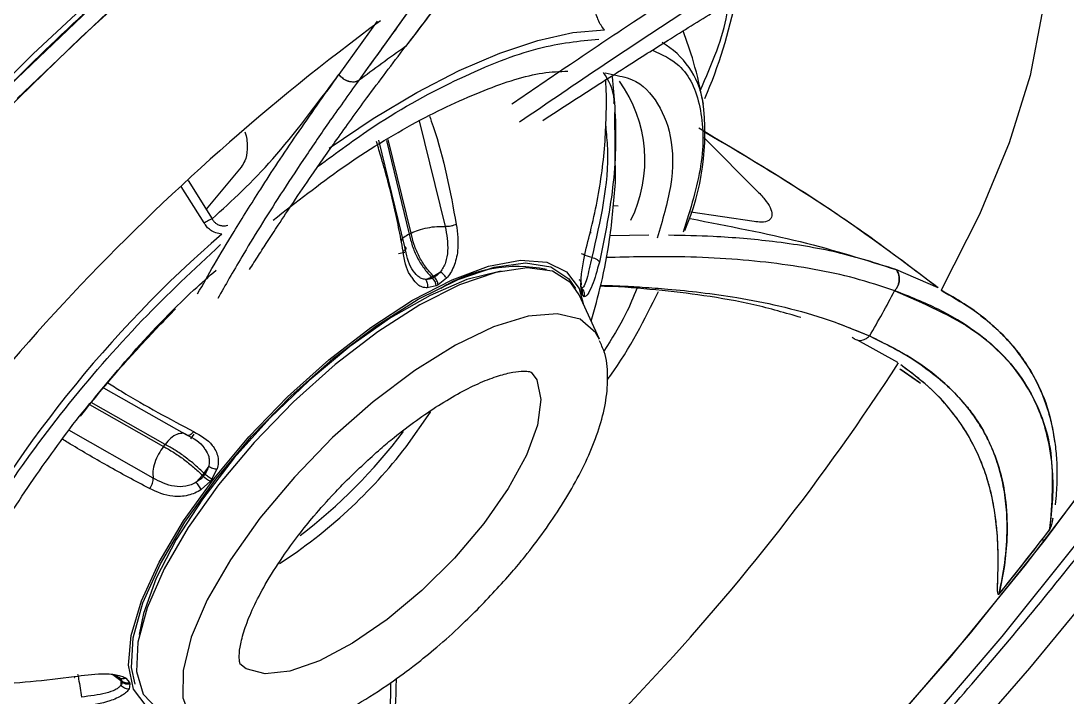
# Model space of a CAD drawing. Header units: inches. Extents: x 2 to 86, y -22 to 129.
# Drawn here: x 17.213 to 18.617, y 69.48 to 70.388 of the extents above; entities that cross this region are included whole.
import ezdxf

# ---------------------------------------------------------------- set-up
doc = ezdxf.new("R2010")
doc.units = ezdxf.units.IN
doc.header["$MEASUREMENT"] = 0
doc.layers.add('1', color=4, linetype='Continuous')
doc.layers.add('BDIM_CYAN', color=4, linetype='Continuous')

# ---------------------------------------------------------------- blocks, each defined once
blk = doc.blocks.new('2020 HS PILLOW')
at = {"layer": '1', "color": 2}
for points, knots in [([(5.8034, -0.0127), (5.5758, -0.0117), (5.1207, -0.0097), (4.4379, -0.0073), (3.7551, -0.0052), (3.0724, -0.0034), (2.3896, -0.0021), (1.7069, -0.001), (1.0241, -0.0003), (0.3414, 0), (-0.3414, 0), (-1.0241, -0.0003), (-1.7069, -0.001), (-2.3896, -0.0021), (-3.0724, -0.0034), (-3.7551, -0.0052), (-4.4379, -0.0073), (-5.1207, -0.0097), (-5.5758, -0.0117), (-5.8034, -0.0127)], [0, 0, 0, 0, 0.058824, 0.117648, 0.176472, 0.235295, 0.294119, 0.352942, 0.411765, 0.470588, 0.529412, 0.588235, 0.647058, 0.705881, 0.764705, 0.823528, 0.882352, 0.941176, 1, 1, 1, 1]), ([(5.8027, -0.0093), (4.0523, -0.005), (0.1838, 0.0045), (-3.6846, -0.0044), (-5.8027, -0.0093)], [0, 0, 0, 0, 0.452479, 1, 1, 1, 1]), ([(-5.1105, -0.9929), (-5.0125, -0.992), (-4.8162, -0.9901), (-4.5213, -0.9874), (-4.2256, -0.9849), (-3.929, -0.9826), (-3.6317, -0.9804), (-3.3335, -0.9784), (-3.0345, -0.9766), (-2.7347, -0.9749), (-2.4341, -0.9734), (-2.1327, -0.9721), (-1.8304, -0.9709), (-1.5274, -0.9699), (-1.2235, -0.9691), (-0.9188, -0.9685), (-0.6132, -0.968), (-0.3069, -0.9677), (0.0908, -0.9676), (0.5785, -0.9679), (1.1551, -0.9689), (1.7288, -0.9705), (2.2996, -0.9727), (2.8674, -0.9755), (3.4323, -0.979), (3.9943, -0.983), (4.5534, -0.9876), (4.9251, -0.9912), (5.1105, -0.9929)], [0, 0, 0, 0, 0.028776, 0.057631, 0.086566, 0.11558, 0.144673, 0.173846, 0.203098, 0.232429, 0.26184, 0.291331, 0.320902, 0.350552, 0.380282, 0.410091, 0.439981, 0.46995, 0.5, 0.556693, 0.613101, 0.669223, 0.725062, 0.780616, 0.835887, 0.890874, 0.945579, 1, 1, 1, 1]), ([(5.1101, -1.4421), (5.0128, -1.4412), (4.8181, -1.4394), (4.5261, -1.4369), (4.2341, -1.4345), (3.9421, -1.4324), (3.6501, -1.4303), (3.3581, -1.4285), (3.0661, -1.4267), (2.7741, -1.4252), (2.4821, -1.4238), (2.1901, -1.4225), (1.8981, -1.4214), (1.606, -1.4205), (1.314, -1.4197), (1.022, -1.4191), (0.73, -1.4186), (0.438, -1.4183), (0.146, -1.4182), (-0.146, -1.4182), (-0.438, -1.4183), (-0.73, -1.4186), (-1.022, -1.4191), (-1.314, -1.4197), (-1.606, -1.4205), (-1.8981, -1.4214), (-2.1901, -1.4225), (-2.4821, -1.4238), (-2.7741, -1.4252), (-3.0661, -1.4267), (-3.3581, -1.4285), (-3.6501, -1.4303), (-3.9421, -1.4324), (-4.2341, -1.4345), (-4.5261, -1.4369), (-4.8181, -1.4394), (-5.0128, -1.4412), (-5.1101, -1.4421)], [0, 0, 0, 0, 0.028576, 0.05715, 0.085725, 0.114298, 0.142871, 0.171443, 0.200015, 0.228587, 0.257158, 0.285728, 0.314298, 0.342868, 0.371438, 0.400008, 0.428577, 0.457146, 0.485715, 0.514285, 0.542854, 0.571423, 0.599992, 0.628562, 0.657132, 0.685702, 0.714272, 0.742842, 0.771413, 0.799985, 0.828557, 0.857129, 0.885702, 0.914275, 0.94285, 0.971424, 1, 1, 1, 1])]:
    blk.add_open_spline(points, degree=3, knots=knots, dxfattribs=at)
blk = doc.blocks.new('2020 RHYTHM')
at = {"layer": 'BDIM_CYAN', "color": 3}
for p, q in [((15.3182, 69.4017), (15.2668, 69.3302)), ((15.3182, 69.4017), (15.2668, 69.3302)), ((15.6242, 69.3325), (15.6405, 69.3288)), ((15.6381, 69.1852), (15.6373, 69.2792)), ((15.3746, 69.2682), (15.4094, 69.1263)), ((15.3553, 69.0991), (15.3202, 69.2424)), ((15.3305, 69.2416), (15.3612, 69.1163)), ((15.3639, 69.1176), (15.3331, 69.2432)), ((15.7565, 69.2457), (15.8302, 69.172)), ((15.1357, 69.2062), (15.0886, 69.1495)), ((15.0645, 69.1879), (15.0967, 69.1367)), ((15.0858, 69.1311), (15.0553, 69.1799)), ((15.6417, 69.1536), (15.6348, 69.154)), ((15.8241, 69.1332), (15.7394, 69.1455)), ((15.3612, 69.1163), (15.3639, 69.1176)), ((15.6826, 69.1149), (15.6307, 69.1141)), ((15.3466, 69.0904), (15.3555, 69.0919)), ((15.3831, 69.0555), (15.3912, 69.0585)), ((15.3912, 69.0585), (15.3924, 69.0573)), ((15.3938, 69.0598), (15.403, 69.0655)), ((15.395, 69.0586), (15.3938, 69.0598)), ((16.0712, 69.0441), (16.0145, 69.0686)), ((16.0712, 69.0441), (16.0145, 69.0686)), ((15.3975, 69.0467), (15.3855, 69.0439)), ((15.4001, 69.048), (15.3975, 69.0467)), ((15.4112, 69.0569), (15.4001, 69.048)), ((15.5928, 69.0372), (15.5917, 69.0467)), ((15.592, 69.0439), (15.5924, 69.0435)), ((15.6167, 68.9752), (15.5892, 69.0346)), ((15.5933, 69.0357), (15.5928, 69.0372)), ((15.5961, 69.0321), (15.5933, 69.0357)), ((15.9376, 68.9961), (15.9791, 68.9795)), ((15.9624, 68.9744), (16.0166, 68.9443)), ((16.0196, 68.9356), (16.0476, 68.9164)), ((16.0214, 68.9344), (16.045, 68.9182)), ((14.9509, 68.9101), (15.0623, 68.8467)), ((15.0335, 68.8341), (14.9345, 68.8904)), ((14.9321, 68.8876), (15.0313, 68.8312)), ((15.0175, 68.7888), (14.9043, 68.8531)), ((15.068, 68.8417), (15.0726, 68.8479)), ((15.0313, 68.8312), (15.0335, 68.8341)), ((15.0836, 68.7926), (15.0754, 68.7834)), ((15.0836, 68.7926), (15.0848, 68.7915)), ((15.092, 68.8048), (15.0857, 68.7954)), ((15.0869, 68.7942), (15.0857, 68.7954)), ((15.0964, 68.7873), (15.1035, 68.8011)), ((15.0943, 68.7847), (15.0821, 68.7735)), ((15.0953, 68.786), (15.0943, 68.7847)), ((15.0964, 68.7873), (15.0953, 68.786)), ((14.9635, 68.5252), (14.9741, 68.5171)), ((14.9736, 68.5185), (14.9661, 68.5243)), ((14.9736, 68.5185), (14.9706, 68.5222)), ((14.9734, 68.5199), (14.9721, 68.5212)), ((14.9735, 68.5202), (14.9734, 68.5202)), ((14.9748, 68.5173), (14.9736, 68.5185)), ((14.9741, 68.5171), (14.974, 68.5108)), ((14.9741, 68.5171), (14.9753, 68.5159)), ((14.9807, 68.5205), (14.9859, 68.5144)), ((14.9863, 68.513), (14.9851, 68.5058)), ((14.9859, 68.5144), (14.9863, 68.513))]:
    blk.add_line(p, q, dxfattribs=at)
at = {"layer": 'BDIM_CYAN', "color": 3, "flags": 128}
for points in [[(17.1341, 70.0347), (17.0776, 69.8963), (17.0117, 69.7534), (16.9368, 69.6067), (16.8531, 69.4569), (16.7612, 69.3048), (16.6614, 69.1509), (16.5542, 68.9962), (16.4402, 68.8412), (16.3198, 68.6868), (16.1936, 68.5337), (16.0623, 68.3826)], [(14.7383, 69.2408), (14.8563, 69.3582), (14.9776, 69.4714), (15.1011, 69.5796), (15.2261, 69.682), (15.3518, 69.7779), (15.4771, 69.8666), (15.6012, 69.9475), (15.7233, 70.0201), (15.8425, 70.0838), (15.9579, 70.1382), (16.0688, 70.1828), (16.1744, 70.2175), (16.2739, 70.2419)], [(16.6515, 70.1274), (16.6405, 70.1378), (16.5899, 70.1737), (16.5299, 70.1994), (16.4611, 70.2147), (16.3839, 70.2197), (16.2989, 70.2142), (16.2067, 70.1983), (16.1079, 70.1721), (16.0032, 70.1357), (15.8935, 70.0895), (15.7795, 70.0338), (15.6619, 69.9689), (15.5418, 69.8954), (15.4199, 69.8138), (15.2971, 69.7246), (15.1743, 69.6285), (15.0524, 69.5263), (14.9323, 69.4185), (14.8148, 69.3061)], [(16.6515, 70.1275), (16.6405, 70.1378), (16.5899, 70.1737), (16.5299, 70.1994), (16.4611, 70.2147), (16.3839, 70.2197), (16.2989, 70.2142), (16.2067, 70.1983), (16.1079, 70.1721), (16.0032, 70.1357), (15.8935, 70.0895), (15.7795, 70.0338), (15.662, 69.9689), (15.5418, 69.8954), (15.4199, 69.8138), (15.2971, 69.7246), (15.1744, 69.6286), (15.0525, 69.5263), (14.9323, 69.4185), (14.8148, 69.3061), (14.7008, 69.1898), (14.591, 69.0705), (14.4864, 68.949), (14.3876, 68.8261)], [(16.7313, 69.9586), (16.7258, 69.9791), (16.7004, 70.0411), (16.6644, 70.0933), (16.6181, 70.1353), (16.5618, 70.1668), (16.4959, 70.1877), (16.4211, 70.1976), (16.3377, 70.1966), (16.2465, 70.1846), (16.1481, 70.1618), (16.0434, 70.1282), (15.933, 70.0843), (15.8179, 70.0302), (15.6989, 69.9665), (15.5769, 69.8935), (15.4528, 69.8119), (15.3277, 69.7223), (15.2024, 69.6254), (15.0779, 69.5218), (14.9551, 69.4124), (14.835, 69.298)], [(16.7442, 69.8465), (16.7433, 69.8746), (16.7336, 69.9487), (16.7133, 70.014), (16.6826, 70.07), (16.6417, 70.1163), (16.591, 70.1525), (16.5307, 70.1784), (16.4614, 70.1938), (16.3836, 70.1985), (16.2977, 70.1926), (16.2046, 70.176), (16.1048, 70.149), (15.9991, 70.1116), (15.8882, 70.0642), (15.7731, 70.0071), (15.6545, 69.9408), (15.5334, 69.8657), (15.4105, 69.7825), (15.2869, 69.6916), (15.1635, 69.5938), (15.0411, 69.4898), (14.9207, 69.3804), (14.8032, 69.2664)], [(16.2152, 68.7063), (16.3089, 68.832), (16.3948, 68.9571), (16.4726, 69.0808), (16.5414, 69.2019), (16.6009, 69.3197), (16.6505, 69.4332), (16.6899, 69.5416), (16.7187, 69.644), (16.7368, 69.7396), (16.7441, 69.8278), (16.7404, 69.9078), (16.7313, 69.9586)], [(15.9805, 68.4262), (16.0871, 68.548), (16.188, 68.6714), (16.2823, 68.7953), (16.3694, 68.919), (16.4487, 69.0415), (16.5195, 69.1619), (16.5814, 69.2794), (16.6338, 69.3929), (16.6764, 69.5017), (16.7088, 69.6051), (16.7309, 69.7021), (16.7424, 69.7922), (16.7442, 69.8465)], [(16.1469, 69.6433), (16.1813, 69.6016), (16.2035, 69.5485), (16.2131, 69.4847), (16.2101, 69.4111), (16.1945, 69.3288), (16.1665, 69.2388), (16.1265, 69.1423), (16.075, 69.0408)], [(16.1469, 69.6433), (16.1813, 69.6016), (16.2035, 69.5485), (16.2131, 69.4847), (16.2101, 69.4111), (16.1945, 69.3288), (16.1665, 69.2388), (16.1265, 69.1423), (16.075, 69.0408)], [(15.2538, 69.2315), (15.3126, 69.2711), (15.3714, 69.3063), (15.4283, 69.3357), (15.4826, 69.3591), (15.5336, 69.3761), (15.5806, 69.3865), (15.6231, 69.3902)], [(15.0988, 68.7879), (15.1459, 68.8441), (15.198, 68.8978), (15.2532, 68.9474), (15.3097, 68.9911), (15.3655, 69.0274), (15.4188, 69.055), (15.4676, 69.0732), (15.5105, 69.0811), (15.5458, 69.0786), (15.5724, 69.0658), (15.5894, 69.043), (15.5953, 69.0214)], [(15.1014, 68.7874), (15.1495, 68.8446), (15.2027, 68.8991), (15.259, 68.9492), (15.3165, 68.9929), (15.3731, 69.0287), (15.4267, 69.0553), (15.4754, 69.0718), (15.5173, 69.0775), (15.5511, 69.0722), (15.5755, 69.0562), (15.5844, 69.0432)], [(15.4844, 69.0665), (15.4822, 69.0662), (15.4385, 69.0551), (15.3892, 69.034), (15.3362, 69.0037), (15.2815, 68.9652), (15.2269, 68.9199), (15.1744, 68.8696), (15.1261, 68.8159), (15.0835, 68.7608), (15.0482, 68.7064), (15.0216, 68.6545), (15.0046, 68.6072), (14.9989, 68.5791)], [(15.5892, 69.0346), (15.5783, 69.0508), (15.5537, 69.0663), (15.5196, 69.071), (15.4775, 69.0649), (15.4288, 69.048), (15.3753, 69.0211), (15.3189, 68.9851), (15.2617, 68.9413), (15.2057, 68.8912), (15.1529, 68.8367), (15.1053, 68.7798)], [(15.6167, 68.9752), (15.6118, 68.9838), (15.5907, 69.0019), (15.5599, 69.0094), (15.5207, 69.0059), (15.4745, 68.9916), (15.4232, 68.967), (15.3687, 68.9332), (15.313, 68.8913), (15.2584, 68.8431), (15.207, 68.7903), (15.1606, 68.735)], [(15.5248, 68.9311), (15.5323, 68.9206), (15.538, 68.8942), (15.5333, 68.8599), (15.5184, 68.8194), (15.4939, 68.7747), (15.4612, 68.7279), (15.422, 68.6816), (15.378, 68.6379), (15.3317, 68.5992), (15.2852, 68.5672), (15.2409, 68.5437), (15.2011, 68.5298), (15.1677, 68.5263), (15.1424, 68.5331), (15.1338, 68.5398)], [(15.3572, 68.831), (15.3897, 68.8774), (15.3899, 68.8778)], [(15.0444, 68.4684), (15.0346, 68.4702), (15.008, 68.4831), (14.991, 68.5058), (14.9842, 68.5377), (14.9878, 68.5777), (15.0017, 68.6244), (15.0254, 68.6762), (15.0581, 68.7313), (15.0988, 68.7879)], [(14.9935, 68.5123), (14.9885, 68.5349), (14.9907, 68.5746), (15.0038, 68.6215), (15.0272, 68.6738), (15.0601, 68.7298), (15.1014, 68.7874)], [(15.1053, 68.7798), (15.0646, 68.7225), (15.0322, 68.6669), (15.0093, 68.6149), (14.9968, 68.5686), (14.9951, 68.5295), (15.0042, 68.499), (15.0239, 68.4783), (15.0312, 68.4744)], [(15.1606, 68.735), (15.1211, 68.6793), (15.0901, 68.6254), (15.0686, 68.5753), (15.0576, 68.5309), (15.0574, 68.494), (15.0681, 68.466), (15.0892, 68.4479), (15.0907, 68.4471)], [(14.1538, 67.3209), (14.1936, 67.3172), (14.2769, 67.3182), (14.3681, 67.3302), (14.4665, 67.353), (14.5713, 67.3865), (14.6816, 67.4305), (14.7967, 67.4846), (14.9157, 67.5483), (15.0377, 67.6213), (15.1618, 67.7028), (15.2869, 67.7925), (15.4122, 67.8894), (15.5367, 67.993), (15.6595, 68.1024), (15.7796, 68.2168), (15.896, 68.3352), (16.008, 68.4569), (16.1147, 68.5809), (16.2152, 68.7063)], [(16.2573, 68.7018), (16.1567, 68.5762), (16.0501, 68.4518), (15.9384, 68.3296), (15.8222, 68.2104), (15.7025, 68.0949), (15.58, 67.9841), (15.4556, 67.8788), (15.3301, 67.7795), (15.2046, 67.6871), (15.0797, 67.6022), (14.9565, 67.5254), (14.8358, 67.4572), (14.7184, 67.3982), (14.6051, 67.3486), (14.5935, 67.344)]]:
    blk.add_lwpolyline(points, dxfattribs=at)
at = {"layer": 'BDIM_CYAN', "color": 3}
for centre, radius, start, end in [((15.0993, 69.5772), 0.7155, 337.0553, 348.3927), ((17.1279, 66.9483), 3.0465, 126.3435, 147.1651), ((16.7257, 67.4228), 2.3788, 125.1531, 127.0371), ((15.6431, 69.2748), 0.114, 9.9002, 59.6543), ((15.4953, 69.2152), 0.1822, 333.8073, 35.6993), ((15.426, 69.2521), 0.3321, 336.7212, 7.3211), ((16.1757, 67.8831), 1.6301, 130.847, 152.008), ((15.5059, 68.8796), 0.1931, 78.2122, 121.9671), ((15.6355, 68.5762), 0.5406, 116.5584, 116.8604), ((15.6367, 68.575), 0.5406, 116.5584, 116.8604), ((15.3793, 69.0444), 0.0184, 7.3286, 44.5888), ((15.5835, 69.0405), 0.00992, 340.0647, 33.1961), ((14.5362, 69.8189), 1.6693, 329.809, 332.1948), ((13.4571, 70.5959), 3.0476, 306.5735, 327.1623), ((14.7804, 69.2822), 0.7169, 307.2852, 323.0472), ((14.8148, 69.2489), 0.6847, 302.9377, 322.3842), ((15.8439, 68.2069), 0.9597, 142.1816, 142.3876), ((15.845, 68.2057), 0.9597, 142.1816, 142.3876), ((15.1103, 68.8171), 0.0362, 225.0787, 243.6656), ((12.6744, 71.4405), 4.47, 321.0953, 322.5025), ((12.7471, 71.3842), 4.378, 322.2844, 322.5081), ((12.6611, 71.4511), 4.487, 321.0968, 322.2806), ((16.1656, 69.4747), 0.77, 273.335, 273.6977), ((15.0513, 68.541), 0.0808, 196.1702, 197.2423), ((15.0525, 68.5398), 0.0808, 196.1702, 197.2423), ((14.9834, 68.5245), 0.0119, 226.4559, 284.0561)]:
    blk.add_arc(centre, radius, start, end, dxfattribs=at)
for points, knots in [([(15.8458, 68.221), (15.8877, 68.2638), (15.9468, 68.3241), (16.0312, 68.4158), (16.1022, 68.4955), (16.1842, 68.5919), (16.2674, 68.6946), (16.351, 68.8036), (16.4334, 68.9174), (16.5134, 69.0355), (16.5902, 69.1574), (16.6632, 69.2827), (16.7316, 69.4116), (16.7946, 69.5441), (16.8515, 69.6802), (16.901, 69.8194), (16.9419, 69.9603), (16.9721, 70.1013), (16.9895, 70.2091), (16.9931, 70.2702), (16.9939, 70.284)], [0, 0, 0, 0, 0.068479, 0.096509, 0.142972, 0.191172, 0.242898, 0.296941, 0.352895, 0.410482, 0.469567, 0.530109, 0.592126, 0.655646, 0.720608, 0.786715, 0.853022, 0.918233, 0.981427, 1, 1, 1, 1]), ([(14.7853, 69.2774), (14.824, 69.3155), (14.878, 69.3688), (14.9594, 69.4445), (15.0288, 69.5071), (15.1123, 69.579), (15.2002, 69.6514), (15.2922, 69.7235), (15.3868, 69.7935), (15.4827, 69.8604), (15.579, 69.9234), (15.6747, 69.9816), (15.7691, 70.0346), (15.8615, 70.082), (15.9512, 70.1234), (16.0377, 70.1585), (16.1204, 70.1873), (16.1989, 70.2096), (16.2727, 70.2256), (16.3418, 70.2351), (16.4057, 70.2385), (16.4644, 70.2356), (16.518, 70.2267), (16.5664, 70.2113), (16.6081, 70.1912), (16.6302, 70.1729), (16.6405, 70.1643)], [0, 0, 0, 0, 0.053883, 0.075284, 0.110776, 0.147412, 0.186499, 0.227051, 0.268659, 0.310995, 0.353822, 0.396959, 0.440269, 0.48364, 0.526986, 0.570235, 0.613337, 0.656258, 0.698995, 0.74158, 0.784108, 0.82675, 0.869828, 0.913894, 0.959841, 1, 1, 1, 1]), ([(15.8826, 70.0545), (15.8547, 70.0189), (15.8044, 69.9548), (15.75, 69.885), (15.7189, 69.8449), (15.7057, 69.8278), (15.6935, 69.8121), (15.6826, 69.7978), (15.6727, 69.785), (15.6373, 69.739), (15.5776, 69.6608), (15.4974, 69.5548), (15.423, 69.4558), (15.3783, 69.3969), (15.3561, 69.3677)], [0, 0, 0, 0, 0.143689, 0.258956, 0.284448, 0.307987, 0.329573, 0.349205, 0.366882, 0.382606, 0.540573, 0.696139, 0.849289, 1, 1, 1, 1]), ([(15.8826, 70.0545), (15.8617, 70.0279), (15.8154, 69.9688), (15.7496, 69.8845), (15.685, 69.8011), (15.6285, 69.7275), (15.5705, 69.6514), (15.5128, 69.5751), (15.4566, 69.5006), (15.4043, 69.4311), (15.3727, 69.3896), (15.3561, 69.3677)], [0, 0, 0, 0, 0.107485, 0.238567, 0.342524, 0.450049, 0.545403, 0.666277, 0.784106, 0.886487, 1, 1, 1, 1]), ([(15.8028, 70.0155), (15.755, 69.9523), (15.6597, 69.8258), (15.5241, 69.6427), (15.3988, 69.4691), (15.3282, 69.3708), (15.2929, 69.3217)], [0, 0, 0, 0, 0.250185, 0.500172, 0.750054, 1, 1, 1, 1]), ([(15.8028, 70.0155), (15.784, 69.9907), (15.7477, 69.9426), (15.6892, 69.8648), (15.6326, 69.7891), (15.5764, 69.7132), (15.5201, 69.6366), (15.4611, 69.5555), (15.4009, 69.472), (15.3447, 69.3935), (15.3101, 69.3456), (15.2929, 69.3217)], [0, 0, 0, 0, 0.097964, 0.189913, 0.30984, 0.402141, 0.500118, 0.628525, 0.750026, 0.874995, 1, 1, 1, 1]), ([(15.499, 69.2908), (15.5252, 69.3087), (15.5792, 69.3456), (15.6671, 69.4044), (15.7681, 69.4704), (15.8814, 69.5424), (15.9611, 69.5901), (16.0013, 69.6141)], [0, 0, 0, 0, 0.15975, 0.329609, 0.529308, 0.76251, 1, 1, 1, 1]), ([(16.0129, 69.59), (15.9851, 69.5735), (15.9316, 69.5417), (15.8522, 69.4924), (15.7751, 69.4435), (15.6985, 69.3936), (15.6095, 69.3347), (15.5471, 69.2921), (15.5094, 69.2664)], [0, 0, 0, 0, 0.163946, 0.315278, 0.467646, 0.619723, 0.770778, 1, 1, 1, 1]), ([(15.5404, 69.2686), (15.5532, 69.277), (15.578, 69.2931), (15.6167, 69.318), (15.661, 69.3463), (15.7146, 69.3801), (15.7802, 69.421), (15.8568, 69.4677), (15.946, 69.5208), (16.0089, 69.5563), (16.0424, 69.5753)], [0, 0, 0, 0, 0.077905, 0.150178, 0.233656, 0.344485, 0.470875, 0.625514, 0.799986, 1, 1, 1, 1]), ([(15.7519, 69.3086), (15.7675, 69.3449), (15.7859, 69.3878), (15.7888, 69.4211), (15.7893, 69.4263)], [0, 0, 0, 0, 0.844359, 1, 1, 1, 1]), ([(15.6231, 69.3902), (15.6216, 69.3921), (15.6186, 69.3961), (15.6151, 69.403), (15.6125, 69.4096), (15.6115, 69.4136), (15.6111, 69.4156)], [0, 0, 0, 0, 0.282347, 0.563256, 0.780507, 1, 1, 1, 1]), ([(15.7562, 69.2906), (15.7522, 69.3096), (15.7452, 69.343), (15.7338, 69.3751), (15.7289, 69.3889)], [0, 0, 0, 0, 0.570818, 1, 1, 1, 1]), ([(15.1468, 69.0685), (15.1508, 69.0748), (15.1584, 69.0869), (15.1714, 69.107), (15.1868, 69.1305), (15.2064, 69.16), (15.2322, 69.1978), (15.2646, 69.2442), (15.3056, 69.3011), (15.3385, 69.3445), (15.3561, 69.3677)], [0, 0, 0, 0, 0.077905, 0.150178, 0.233656, 0.344485, 0.470875, 0.625514, 0.799986, 1, 1, 1, 1]), ([(15.2389, 69.2072), (15.2639, 69.2256), (15.3292, 69.2738), (15.4306, 69.3283), (15.5348, 69.3699), (15.5897, 69.3753), (15.6159, 69.3779)], [0, 0, 0, 0, 0.175544, 0.458238, 0.740931, 1, 1, 1, 1]), ([(15.6876, 69.363), (15.7003, 69.3571), (15.7323, 69.3424), (15.7547, 69.2894), (15.7583, 69.2139), (15.7385, 69.1496), (15.7291, 69.1188)], [0, 0, 0, 0, 0.184493, 0.464118, 0.743743, 1, 1, 1, 1]), ([(15.0772, 69.036), (15.0844, 69.0488), (15.0992, 69.075), (15.1271, 69.1217), (15.1631, 69.1791), (15.2088, 69.2487), (15.2473, 69.3029), (15.2668, 69.3302)], [0, 0, 0, 0, 0.159749, 0.329609, 0.529308, 0.76251, 1, 1, 1, 1]), ([(15.0967, 69.1367), (15.1234, 69.1611), (15.1775, 69.2105), (15.2368, 69.29), (15.2668, 69.3302)], [0, 0, 0, 0, 0.4946905, 1, 1, 1, 1]), ([(15.1786, 69.135), (15.2095, 69.1592), (15.2744, 69.21), (15.3711, 69.2689), (15.4619, 69.3111), (15.5304, 69.3331), (15.5631, 69.3345), (15.5741, 69.3349)], [0, 0, 0, 0, 0.2116139, 0.4438495, 0.6712592, 0.889592, 1, 1, 1, 1]), ([(15.2929, 69.3217), (15.291, 69.321), (15.2882, 69.3199), (15.2834, 69.3202), (15.2795, 69.3211), (15.2757, 69.3227), (15.2711, 69.3255), (15.2685, 69.3284), (15.2668, 69.3302)], [0, 0, 0, 0, 0.241089, 0.371167, 0.503762, 0.635799, 0.764278, 1, 1, 1, 1]), ([(15.2929, 69.3217), (15.2911, 69.321), (15.2883, 69.3199), (15.2836, 69.3202), (15.2798, 69.321), (15.2759, 69.3226), (15.2712, 69.3254), (15.2685, 69.3283), (15.2668, 69.3302)], [0, 0, 0, 0, 0.235292, 0.36364, 0.495629, 0.628267, 0.758474, 1, 1, 1, 1]), ([(15.6335, 69.3271), (15.6348, 69.3137), (15.6393, 69.2669), (15.6381, 69.1834), (15.6238, 69.1143), (15.6164, 69.0786)], [0, 0, 0, 0, 0.162666, 0.567997, 1, 1, 1, 1]), ([(15.636, 69.2913), (15.6361, 69.2928), (15.6364, 69.3108), (15.6288, 69.3224), (15.6219, 69.3331)], [0, 0, 0, 0, 0.084081, 1, 1, 1, 1]), ([(15.6405, 69.3288), (15.645, 69.328), (15.6677, 69.3236), (15.694, 69.2977), (15.7149, 69.2496), (15.7163, 69.1865), (15.7011, 69.1347), (15.6941, 69.1109)], [0, 0, 0, 0, 0.058054, 0.292855, 0.537418, 0.78717, 1, 1, 1, 1]), ([(15.2929, 69.3217), (15.2793, 69.3027), (15.2531, 69.2662), (15.2188, 69.2158), (15.1881, 69.1692), (15.1606, 69.1257), (15.1314, 69.0778), (15.1144, 69.0478), (15.1042, 69.0297)], [0, 0, 0, 0, 0.163946, 0.315278, 0.467646, 0.619723, 0.770778, 1, 1, 1, 1]), ([(15.6043, 69.1192), (15.6075, 69.1329), (15.6139, 69.16), (15.6203, 69.2006), (15.6244, 69.2405), (15.6259, 69.2795), (15.626, 69.307), (15.625, 69.3214), (15.6249, 69.3231)], [0, 0, 0, 0, 0.203091, 0.402034, 0.596884, 0.787718, 0.97463, 1, 1, 1, 1]), ([(15.3884, 69.2746), (15.39, 69.27), (15.4075, 69.2217), (15.4163, 69.1732), (15.4243, 69.1293)], [0, 0, 0, 0, 0.096566, 1, 1, 1, 1]), ([(19.6998, 67.8234), (19.753, 67.9322), (19.7962, 68.0363), (19.8627, 68.2358), (19.8861, 68.3312), (19.9024, 68.4449), (19.9051, 68.4674), (19.9089, 68.5115), (19.9102, 68.5331), (19.912, 68.5966), (19.9106, 68.6373), (19.8988, 68.7542), (19.8807, 68.8254), (19.8453, 68.9059), (19.8376, 68.9215), (19.821, 68.9519), (19.812, 68.9667), (19.7834, 69.0092), (19.7621, 69.0355), (19.6916, 69.1079), (19.6358, 69.148), (19.5555, 69.1876), (19.5389, 69.195), (19.5047, 69.2087), (19.487, 69.2151), (19.4327, 69.2324), (19.3948, 69.2417), (19.2763, 69.2628), (19.1909, 69.2681), (19.0536, 69.2626), (19.0063, 69.2586), (18.933, 69.2492), (18.9081, 69.2454), (18.8579, 69.2369), (18.8326, 69.2321), (18.7047, 69.2052), (18.5986, 69.1752), (18.3792, 69.0981), (18.2659, 69.0512), (18.0317, 68.9397), (17.9135, 68.8764), (17.6753, 68.7356), (17.5552, 68.6581), (17.4037, 68.552), (17.3734, 68.5303), (17.3126, 68.4861), (17.282, 68.4634), (17.1908, 68.3946), (17.1305, 68.3474), (16.9509, 68.202), (16.833, 68.1), (16.6588, 67.9396), (16.6011, 67.8848), (16.5154, 67.8008), (16.4869, 67.7725), (16.4302, 67.7152), (16.402, 67.6863), (16.263, 67.5414), (16.1563, 67.4232), (15.9517, 67.1824), (15.8539, 67.0598), (15.7374, 66.9037), (15.7143, 66.8723), (15.6691, 66.8096), (15.647, 66.7784), (15.5818, 66.6847), (15.54, 66.6224), (15.4197, 66.4362), (15.3461, 66.3128), (15.2625, 66.1595), (15.2462, 66.1289), (15.2145, 66.0678), (15.199, 66.0372), (15.1541, 65.946), (15.1262, 65.8861), (15.0488, 65.7093), (15.0053, 65.5951), (14.9521, 65.4294), (14.9365, 65.3751), (14.916, 65.2951), (14.9097, 65.2686), (14.8982, 65.2163), (14.8929, 65.1904), (14.8695, 65.0632), (14.8596, 64.968), (14.8569, 64.7905), (14.8641, 64.7083), (14.8842, 64.6142), (14.8888, 64.5957), (14.899, 64.5601), (14.9046, 64.5428), (14.9231, 64.4926), (14.9374, 64.4614), (14.9866, 64.3745), (15.0275, 64.3254), (15.0889, 64.2755), (15.1017, 64.2661), (15.1283, 64.2485), (15.1422, 64.2402), (15.1851, 64.2175), (15.2155, 64.2049), (15.3116, 64.1748), (15.3823, 64.1649), (15.4983, 64.1652), (15.5387, 64.1679), (15.6017, 64.1757), (15.6232, 64.1789), (15.6667, 64.1867), (15.6888, 64.1912), (15.8003, 64.2166), (15.894, 64.2466), (16.0902, 64.3248), (16.1927, 64.3729), (16.2999, 64.4301)], [0, 0, 0, 0, 0.03125, 0.03125, 0.0625, 0.0625, 0.070313, 0.070313, 0.078125, 0.078125, 0.09375, 0.09375, 0.125, 0.125, 0.132813, 0.132813, 0.140625, 0.140625, 0.15625, 0.15625, 0.1875, 0.1875, 0.195313, 0.195313, 0.203125, 0.203125, 0.21875, 0.21875, 0.25, 0.25, 0.265625, 0.265625, 0.273438, 0.273438, 0.28125, 0.28125, 0.3125, 0.3125, 0.34375, 0.34375, 0.375, 0.375, 0.40625, 0.40625, 0.414063, 0.414063, 0.421875, 0.421875, 0.4375, 0.4375, 0.46875, 0.46875, 0.484375, 0.484375, 0.492188, 0.492188, 0.5, 0.5, 0.53125, 0.53125, 0.5625, 0.5625, 0.570313, 0.570313, 0.578125, 0.578125, 0.59375, 0.59375, 0.625, 0.625, 0.632813, 0.632813, 0.640625, 0.640625, 0.65625, 0.65625, 0.6875, 0.6875, 0.703125, 0.703125, 0.710938, 0.710938, 0.71875, 0.71875, 0.75, 0.75, 0.78125, 0.78125, 0.789063, 0.789063, 0.796875, 0.796875, 0.8125, 0.8125, 0.84375, 0.84375, 0.851563, 0.851563, 0.859375, 0.859375, 0.875, 0.875, 0.90625, 0.90625, 0.921875, 0.921875, 0.929688, 0.929688, 0.9375, 0.9375, 0.96875, 0.96875, 1, 1, 1, 1]), ([(15.6249, 69.2608), (15.6258, 69.2509), (15.6313, 69.1925), (15.6176, 69.1337), (15.6062, 69.085)], [0, 0, 0, 0, 0.1704693, 1, 1, 1, 1]), ([(16.0712, 69.0441), (16.0394, 69.0682), (15.9897, 69.1058), (15.8836, 69.1785), (15.8069, 69.2242), (15.7497, 69.2583)], [0, 0, 0, 0, 0.312274, 0.48796, 1, 1, 1, 1]), ([(15.1405, 69.2534), (15.1411, 69.2516), (15.1437, 69.2434), (15.1441, 69.2293), (15.1417, 69.2149), (15.1374, 69.2087), (15.1357, 69.2062)], [0, 0, 0, 0, 0.0904495, 0.4124678, 0.759026, 1, 1, 1, 1]), ([(15.353, 69.0934), (15.351, 69.104), (15.3472, 69.125), (15.3403, 69.1565), (15.3326, 69.1874), (15.3249, 69.2154), (15.3195, 69.233), (15.3171, 69.2404)], [0, 0, 0, 0, 0.217836, 0.43177, 0.64185, 0.84813, 1, 1, 1, 1]), ([(16.0712, 69.0441), (16.0191, 69.0831), (15.9192, 69.1578), (15.8099, 69.2223), (15.7577, 69.2531)], [0, 0, 0, 0, 0.521815, 1, 1, 1, 1]), ([(15.6054, 68.9996), (15.6101, 69.0162), (15.6203, 69.0523), (15.6321, 69.1143), (15.6359, 69.1599), (15.6381, 69.1852)], [0, 0, 0, 0, 0.2729505, 0.5971058, 1, 1, 1, 1]), ([(15.8302, 69.172), (15.8339, 69.1679), (15.8414, 69.1597), (15.8474, 69.1488), (15.8487, 69.1399), (15.8445, 69.1338), (15.8358, 69.1315), (15.8275, 69.1327), (15.8241, 69.1332)], [0, 0, 0, 0, 0.161416, 0.322613, 0.489718, 0.670379, 0.864807, 1, 1, 1, 1]), ([(15.0967, 69.1367), (15.096, 69.1364), (15.0948, 69.1359), (15.092, 69.1346), (15.0889, 69.1329), (15.0868, 69.1317), (15.0858, 69.1311)], [0, 0, 0, 0, 0.243718, 0.499518, 0.755577, 1, 1, 1, 1]), ([(15.1095, 69.1163), (15.1068, 69.1166), (15.1013, 69.1174), (15.0946, 69.1211), (15.0893, 69.1257), (15.087, 69.1293), (15.0858, 69.1311)], [0, 0, 0, 0, 0.2823126, 0.5632535, 0.7805056, 1, 1, 1, 1]), ([(15.0967, 69.1367), (15.0974, 69.1355), (15.0989, 69.133), (15.1021, 69.1302), (15.1059, 69.1282), (15.1102, 69.1273), (15.1142, 69.1273), (15.1166, 69.1279), (15.1176, 69.1282)], [0, 0, 0, 0, 0.174458, 0.347632, 0.520884, 0.695537, 0.872512, 1, 1, 1, 1]), ([(15.4243, 69.1293), (15.4233, 69.1289), (15.4213, 69.1279), (15.4173, 69.1268), (15.4131, 69.1262), (15.4106, 69.1263), (15.4094, 69.1263)], [0, 0, 0, 0, 0.242188, 0.499999, 0.757811, 1, 1, 1, 1]), ([(15.4243, 69.1293), (15.4259, 69.1177), (15.4283, 69.0991), (15.4228, 69.0761), (15.4168, 69.0639), (15.4131, 69.0592), (15.4112, 69.0569)], [0, 0, 0, 0, 0.471205, 0.750514, 0.876199, 1, 1, 1, 1]), ([(15.7385, 69.137), (15.7897, 69.1271), (15.8952, 69.1066), (15.974, 69.0815), (16.0145, 69.0686)], [0, 0, 0, 0, 0.484937, 1, 1, 1, 1]), ([(15.3612, 69.1163), (15.3587, 69.1148), (15.3534, 69.1118), (15.35, 69.1079), (15.3504, 69.1061), (15.3505, 69.1057)], [0, 0, 0, 0, 0.427612, 0.880294, 1, 1, 1, 1]), ([(15.3612, 69.1163), (15.3624, 69.111), (15.3648, 69.1005), (15.3716, 69.0849), (15.3804, 69.0703), (15.3876, 69.0624), (15.3912, 69.0585)], [0, 0, 0, 0, 0.25, 0.5, 0.75, 1, 1, 1, 1]), ([(15.3639, 69.1176), (15.367, 69.119), (15.3734, 69.1219), (15.3857, 69.1249), (15.3984, 69.1267), (15.4058, 69.1264), (15.4094, 69.1263)], [0, 0, 0, 0, 0.242859, 0.5, 0.757141, 1, 1, 1, 1]), ([(15.3938, 69.0598), (15.3902, 69.0637), (15.383, 69.0716), (15.3742, 69.0862), (15.3673, 69.1018), (15.365, 69.1124), (15.3639, 69.1176)], [0, 0, 0, 0, 0.25, 0.5, 0.75, 1, 1, 1, 1]), ([(15.4094, 69.1263), (15.4114, 69.1156), (15.4143, 69.0999), (15.4111, 69.0806), (15.4072, 69.0712), (15.4044, 69.0674), (15.403, 69.0655)], [0, 0, 0, 0, 0.522215, 0.764334, 0.882785, 1, 1, 1, 1]), ([(15.5917, 69.0467), (15.5917, 69.0492), (15.5917, 69.0541), (15.5929, 69.0665), (15.5967, 69.0895), (15.6013, 69.1077), (15.6043, 69.1192)], [0, 0, 0, 0, 0.123611, 0.24939, 0.525922, 1, 1, 1, 1]), ([(15.6043, 69.1192), (15.6044, 69.1187), (15.6047, 69.1179), (15.604, 69.1173), (15.6038, 69.1172)], [0, 0, 0, 0, 0.701007, 1, 1, 1, 1]), ([(16.0145, 69.0686), (15.9888, 69.0768), (15.9378, 69.0931), (15.8542, 69.1065), (15.7778, 69.1133), (15.7293, 69.1143), (15.7092, 69.1147)], [0, 0, 0, 0, 0.292547, 0.579812, 0.825806, 1, 1, 1, 1]), ([(14.7468, 68.6473), (14.7671, 68.6848), (14.8081, 68.7609), (14.8968, 68.882), (14.9978, 68.9992), (15.0724, 69.0689), (15.1081, 69.1022)], [0, 0, 0, 0, 0.250583, 0.507547, 0.76451, 1, 1, 1, 1]), ([(15.353, 69.0934), (15.3539, 69.0939), (15.3558, 69.0949), (15.3571, 69.0966), (15.3571, 69.0981), (15.3559, 69.0988), (15.3553, 69.0991)], [0, 0, 0, 0, 0.242182, 0.499995, 0.757809, 1, 1, 1, 1]), ([(15.366, 69.0568), (15.3647, 69.0583), (15.3571, 69.067), (15.3549, 69.0814), (15.353, 69.0934)], [0, 0, 0, 0, 0.167759, 1, 1, 1, 1]), ([(15.3728, 69.0596), (15.3699, 69.0627), (15.3608, 69.0725), (15.3576, 69.0883), (15.3553, 69.0991)], [0, 0, 0, 0, 0.316745, 1, 1, 1, 1]), ([(15.6062, 69.085), (15.6022, 69.0861), (15.5972, 69.0875), (15.5932, 69.0895), (15.5923, 69.0899)], [0, 0, 0, 0, 0.792628, 1, 1, 1, 1]), ([(16.0128, 69.0403), (15.9951, 69.0461), (15.9611, 69.0574), (15.9053, 69.0694), (15.8477, 69.078), (15.7868, 69.0835), (15.7138, 69.0868), (15.6584, 69.0855), (15.6255, 69.0847)], [0, 0, 0, 0, 0.165394, 0.318063, 0.471777, 0.625197, 0.777586, 1, 1, 1, 1]), ([(15.6062, 69.085), (15.604, 69.0747), (15.6008, 69.0596), (15.5966, 69.0477), (15.5943, 69.0441), (15.5933, 69.0438), (15.5927, 69.0437)], [0, 0, 0, 0, 0.5222302, 0.7643278, 0.8827821, 1, 1, 1, 1]), ([(15.6164, 69.0786), (15.6134, 69.0675), (15.6085, 69.0499), (15.6018, 69.0365), (15.5982, 69.0324), (15.5968, 69.0322), (15.5961, 69.0321)], [0, 0, 0, 0, 0.477038, 0.750293, 0.876096, 1, 1, 1, 1]), ([(15.6062, 69.085), (15.6075, 69.0846), (15.6101, 69.0838), (15.6134, 69.0821), (15.6158, 69.0803), (15.6162, 69.0792), (15.6164, 69.0786)], [0, 0, 0, 0, 0.242189, 0.500001, 0.757813, 1, 1, 1, 1]), ([(14.9097, 68.8607), (14.9341, 68.8907), (14.9843, 68.9524), (15.0508, 69.0229), (15.0921, 69.0592), (15.1021, 69.068)], [0, 0, 0, 0, 0.4169579, 0.8588914, 1, 1, 1, 1]), ([(15.3831, 69.0555), (15.3813, 69.0557), (15.3776, 69.0563), (15.3744, 69.0585), (15.3728, 69.0596)], [0, 0, 0, 0, 0.497377, 1, 1, 1, 1]), ([(15.403, 69.0655), (15.4018, 69.0641), (15.3993, 69.0612), (15.3964, 69.0594), (15.395, 69.0586)], [0, 0, 0, 0, 0.506993, 1, 1, 1, 1]), ([(15.4112, 69.0569), (15.4108, 69.0576), (15.4099, 69.0591), (15.4079, 69.0615), (15.4055, 69.0637), (15.4038, 69.0649), (15.403, 69.0655)], [0, 0, 0, 0, 0.245407, 0.499999, 0.754592, 1, 1, 1, 1]), ([(16.0128, 69.0403), (16.0143, 69.0423), (16.0168, 69.0454), (16.0185, 69.0507), (16.0191, 69.0548), (16.019, 69.059), (16.0179, 69.0639), (16.0158, 69.0667), (16.0145, 69.0686)], [0, 0, 0, 0, 0.241088, 0.371167, 0.503762, 0.635799, 0.764277, 1, 1, 1, 1]), ([(16.0145, 69.0686), (16.0158, 69.0667), (16.0179, 69.0639), (16.019, 69.0589), (16.0191, 69.0547), (16.0185, 69.0506), (16.0167, 69.0454), (16.0143, 69.0423), (16.0128, 69.0403)], [0, 0, 0, 0, 0.238394, 0.367677, 0.499999, 0.632322, 0.761605, 1, 1, 1, 1]), ([(15.3855, 69.0439), (15.3832, 69.0442), (15.3787, 69.0448), (15.3716, 69.0485), (15.368, 69.0538), (15.366, 69.0568)], [0, 0, 0, 0, 0.2902358, 0.585057, 1, 1, 1, 1]), ([(15.3924, 69.0573), (15.3909, 69.0567), (15.3878, 69.0554), (15.3847, 69.0554), (15.3831, 69.0555)], [0, 0, 0, 0, 0.493006, 1, 1, 1, 1]), ([(15.3831, 69.0555), (15.3836, 69.0547), (15.3846, 69.0532), (15.3855, 69.0502), (15.3859, 69.0471), (15.3856, 69.045), (15.3855, 69.0439)], [0, 0, 0, 0, 0.245408, 0.500001, 0.754594, 1, 1, 1, 1]), ([(15.5917, 69.0467), (15.592, 69.0474), (15.5925, 69.0489), (15.5923, 69.0512), (15.5912, 69.0533), (15.59, 69.0545), (15.5893, 69.055)], [0, 0, 0, 0, 0.253858, 0.511348, 0.762851, 1, 1, 1, 1]), ([(15.5961, 69.0321), (15.5963, 69.0331), (15.5966, 69.0352), (15.5961, 69.0384), (15.5949, 69.0414), (15.5934, 69.0429), (15.5927, 69.0437)], [0, 0, 0, 0, 0.245407, 0.499999, 0.754592, 1, 1, 1, 1]), ([(15.6182, 69.0475), (15.6268, 69.0473), (15.6457, 69.0468), (15.6756, 69.045), (15.7121, 69.0424), (15.7547, 69.0379), (15.805, 69.0308), (15.8604, 69.0198), (15.921, 69.0036), (15.9588, 68.9879), (15.9791, 68.9795)], [0, 0, 0, 0, 0.0606458, 0.1342714, 0.2193125, 0.3322154, 0.460971, 0.6185049, 0.7962423, 1, 1, 1, 1]), ([(15.887, 69.0043), (15.8663, 69.0103), (15.8252, 69.0222), (15.7594, 69.0338), (15.6927, 69.0416), (15.6462, 69.0455), (15.6206, 69.0462), (15.6184, 69.0463)], [0, 0, 0, 0, 0.260785, 0.516612, 0.74721, 0.978761, 1, 1, 1, 1]), ([(15.6666, 69.0431), (15.662, 69.0318), (15.6514, 69.0054), (15.633, 68.976), (15.6225, 68.9592)], [0, 0, 0, 0, 0.4271771, 1, 1, 1, 1]), ([(15.6271, 68.9205), (15.6282, 68.9221), (15.6579, 68.9629), (15.6771, 69.0017), (15.6956, 69.039)], [0, 0, 0, 0, 0.039079, 1, 1, 1, 1]), ([(16.0128, 69.0403), (16.0513, 69.0234), (16.1284, 68.9898), (16.1954, 68.9149), (16.2292, 68.8248), (16.2236, 68.7546), (16.2208, 68.7195)], [0, 0, 0, 0, 0.249946, 0.499828, 0.749815, 1, 1, 1, 1]), ([(16.2208, 68.7195), (16.2225, 68.7334), (16.2259, 68.7604), (16.2254, 68.8026), (16.2195, 68.8421), (16.2074, 68.8799), (16.1891, 68.9163), (16.1612, 68.9525), (16.1214, 68.9867), (16.0731, 69.0163), (16.0329, 69.0323), (16.0128, 69.0403)], [0, 0, 0, 0, 0.097963, 0.189912, 0.309855, 0.402131, 0.500112, 0.62854, 0.750018, 0.87499, 1, 1, 1, 1]), ([(16.075, 69.0408), (16.0888, 69.033), (16.1157, 69.0176), (16.1472, 68.9921), (16.1712, 68.9672), (16.1893, 68.9431), (16.2071, 68.9123), (16.2211, 68.8776), (16.2257, 68.8489), (16.2275, 68.8374)], [0, 0, 0, 0, 0.158443, 0.311865, 0.44209, 0.553688, 0.666216, 0.865957, 1, 1, 1, 1]), ([(16.2285, 68.7531), (16.2285, 68.7532), (16.2295, 68.759), (16.2302, 68.7707), (16.2313, 68.7898), (16.2309, 68.8112), (16.2289, 68.8336), (16.2252, 68.8558), (16.2198, 68.8769), (16.2128, 68.8973), (16.2033, 68.9188), (16.1906, 68.9411), (16.174, 68.9637), (16.1548, 68.9846), (16.1323, 69.0044), (16.1061, 69.0234), (16.0856, 69.0349), (16.075, 69.0408)], [0, 0, 0, 0, 0.000736, 0.043771, 0.095344, 0.155273, 0.223353, 0.28889, 0.354185, 0.419244, 0.484077, 0.56975, 0.65377, 0.736209, 0.819874, 0.907844, 1, 1, 1, 1]), ([(14.9199, 68.8719), (14.9296, 68.8841), (14.9495, 68.9092), (14.9847, 68.9497), (15.0178, 68.9856), (15.0402, 69.0083), (15.0477, 69.016)], [0, 0, 0, 0, 0.248756, 0.509832, 0.834807, 1, 1, 1, 1]), ([(15.9558, 68.9781), (15.9574, 68.9768), (15.9606, 68.9741), (15.967, 68.9732), (15.9737, 68.9749), (15.9773, 68.978), (15.9791, 68.9795)], [0, 0, 0, 0, 0.240996, 0.5, 0.759004, 1, 1, 1, 1]), ([(15.9558, 68.9781), (15.9574, 68.9768), (15.9606, 68.9741), (15.967, 68.9732), (15.9737, 68.9749), (15.9773, 68.978), (15.9791, 68.9795)], [0, 0, 0, 0, 0.240961, 0.499951, 0.758968, 1, 1, 1, 1]), ([(15.9791, 68.9795), (15.9939, 68.9723), (16.0221, 68.9585), (16.0563, 68.9358), (16.0845, 68.9126), (16.1048, 68.8912), (16.1198, 68.8717), (16.1309, 68.8543), (16.1406, 68.8356), (16.1489, 68.8155), (16.1569, 68.7895), (16.1632, 68.7541), (16.1644, 68.713), (16.1607, 68.6715), (16.1555, 68.646), (16.1529, 68.6332)], [0, 0, 0, 0, 0.097801, 0.186555, 0.267239, 0.348864, 0.398966, 0.450832, 0.504508, 0.560042, 0.617481, 0.712107, 0.829296, 0.914147, 1, 1, 1, 1]), ([(16.1529, 68.6332), (16.1557, 68.6472), (16.1618, 68.6776), (16.1644, 68.7178), (16.1627, 68.7548), (16.1578, 68.785), (16.1503, 68.8118), (16.1411, 68.8347), (16.1305, 68.8552), (16.1181, 68.8741), (16.1042, 68.8917), (16.0803, 68.9168), (16.0421, 68.9478), (16.0001, 68.9689), (15.9791, 68.9795)], [0, 0, 0, 0, 0.093709, 0.203484, 0.281445, 0.361964, 0.432567, 0.492881, 0.551489, 0.608449, 0.663815, 0.717642, 0.859157, 1, 1, 1, 1]), ([(15.4527, 68.6125), (15.4685, 68.6291), (15.4907, 68.6522), (15.52, 68.6877), (15.5428, 68.7177), (15.5666, 68.7529), (15.5875, 68.7886), (15.6049, 68.8245), (15.6179, 68.8596), (15.6262, 68.8937), (15.6283, 68.9265), (15.6259, 68.9536), (15.6188, 68.9681), (15.6165, 68.9729)], [0, 0, 0, 0, 0.134576, 0.188384, 0.27665, 0.366194, 0.460349, 0.556559, 0.654155, 0.752881, 0.852671, 0.951019, 1, 1, 1, 1]), ([(15.2781, 68.7865), (15.2928, 68.8007), (15.3134, 68.8206), (15.3447, 68.8467), (15.3709, 68.8667), (15.4008, 68.887), (15.43, 68.9042), (15.4573, 68.9176), (15.4814, 68.9266), (15.501, 68.9315), (15.5154, 68.9328), (15.5236, 68.9319), (15.5253, 68.9308), (15.525, 68.931), (15.525, 68.9311)], [0, 0, 0, 0, 0.138024, 0.193149, 0.282989, 0.373222, 0.466543, 0.559638, 0.650976, 0.739519, 0.825224, 0.909961, 0.999301, 1, 1, 1, 1]), ([(16.1529, 68.6332), (16.1528, 68.6331), (16.1527, 68.633), (16.1526, 68.6329), (16.1525, 68.6328), (16.1524, 68.6327), (16.1522, 68.6327), (16.152, 68.6327), (16.1517, 68.6329), (16.151, 68.6345), (16.1509, 68.6387), (16.1509, 68.6456), (16.1512, 68.6545), (16.1516, 68.6681), (16.1518, 68.6874), (16.1508, 68.7135), (16.1485, 68.7347), (16.1459, 68.7506), (16.1441, 68.7605), (16.1413, 68.7727), (16.1376, 68.786), (16.1335, 68.7986), (16.1294, 68.8095), (16.1196, 68.8326), (16.1004, 68.866), (16.0661, 68.9068), (16.0359, 68.9295), (16.0211, 68.9406)], [0, 0, 0, 0, 0.000424, 0.000611, 0.000796, 0.000991, 0.001207, 0.00173, 0.003251, 0.005487, 0.021979, 0.041229, 0.066447, 0.097583, 0.156285, 0.227754, 0.317459, 0.338006, 0.366927, 0.404128, 0.447448, 0.486763, 0.520832, 0.549723, 0.707464, 0.856938, 1, 1, 1, 1]), ([(16.1529, 68.6332), (16.1529, 68.6332), (16.1528, 68.6331), (16.1527, 68.633), (16.1526, 68.6329), (16.1525, 68.6328), (16.1524, 68.6327), (16.1522, 68.6327), (16.152, 68.6327), (16.1517, 68.6329), (16.151, 68.6345), (16.1509, 68.6382), (16.1509, 68.6435), (16.1511, 68.6494), (16.1513, 68.6564), (16.1516, 68.6668), (16.1517, 68.681), (16.1514, 68.6994), (16.1502, 68.72), (16.1478, 68.7397), (16.1445, 68.7586), (16.1403, 68.7769), (16.1342, 68.7971), (16.1229, 68.8262), (16.1084, 68.8524), (16.0856, 68.8838), (16.0614, 68.9106), (16.0352, 68.9301), (16.0236, 68.9387)], [0, 0, 0, 0, 0.00023, 0.000434, 0.000625, 0.000813, 0.001013, 0.001236, 0.001776, 0.003348, 0.005659, 0.022688, 0.03659, 0.053538, 0.073517, 0.096501, 0.14166, 0.193644, 0.25228, 0.317374, 0.364514, 0.419357, 0.4817, 0.551319, 0.695492, 0.745452, 0.887495, 1, 1, 1, 1]), ([(14.9565, 68.9168), (14.9626, 68.913), (15.002, 68.8882), (15.0398, 68.8682), (15.0718, 68.8513)], [0, 0, 0, 0, 0.155387, 1, 1, 1, 1]), ([(14.7784, 68.649), (14.7824, 68.6585), (14.7984, 68.6965), (14.8421, 68.7686), (14.8876, 68.8306), (14.9097, 68.8607)], [0, 0, 0, 0, 0.145054, 0.584958, 1, 1, 1, 1]), ([(15.0556, 68.8488), (15.0535, 68.8486), (15.049, 68.8481), (15.041, 68.8428), (15.036, 68.8369), (15.0335, 68.8341)], [0, 0, 0, 0, 0.304497, 0.662152, 1, 1, 1, 1]), ([(15.0623, 68.8467), (15.0606, 68.848), (15.0587, 68.8495), (15.0559, 68.8489), (15.0556, 68.8488)], [0, 0, 0, 0, 0.8641325, 1, 1, 1, 1]), ([(15.0718, 68.8513), (15.071, 68.8503), (15.0694, 68.8483), (15.0667, 68.8464), (15.0641, 68.8457), (15.0629, 68.8464), (15.0623, 68.8467)], [0, 0, 0, 0, 0.242188, 0.5, 0.757811, 1, 1, 1, 1]), ([(15.0718, 68.8513), (15.0812, 68.8459), (15.0959, 68.8375), (15.1043, 68.8206), (15.1053, 68.8094), (15.1041, 68.8038), (15.1035, 68.8011)], [0, 0, 0, 0, 0.47703, 0.750267, 0.876326, 1, 1, 1, 1]), ([(15.0127, 68.7748), (15.0031, 68.7799), (14.9844, 68.7897), (14.9564, 68.8052), (14.9294, 68.8207), (14.9092, 68.8326), (14.8981, 68.8395), (14.8956, 68.841)], [0, 0, 0, 0, 0.25013, 0.489953, 0.719471, 0.938683, 1, 1, 1, 1]), ([(15.0857, 68.7954), (15.0818, 68.7991), (15.074, 68.8065), (15.0606, 68.8171), (15.0468, 68.8267), (15.0379, 68.8316), (15.0335, 68.8341)], [0, 0, 0, 0, 0.25, 0.5, 0.75, 1, 1, 1, 1]), ([(15.0623, 68.8467), (15.0718, 68.8421), (15.0821, 68.8371), (15.0867, 68.8279), (15.0871, 68.8271)], [0, 0, 0, 0, 0.917324, 1, 1, 1, 1]), ([(15.0313, 68.8312), (15.029, 68.828), (15.0243, 68.8212), (15.0194, 68.8095), (15.0167, 68.7979), (15.0172, 68.7917), (15.0175, 68.7888)], [0, 0, 0, 0, 0.242922, 0.500087, 0.757204, 1, 1, 1, 1]), ([(15.0313, 68.8312), (15.0357, 68.8288), (15.0446, 68.8239), (15.0585, 68.8143), (15.0719, 68.8038), (15.0797, 68.7963), (15.0836, 68.7926)], [0, 0, 0, 0, 0.25, 0.5, 0.75, 1, 1, 1, 1]), ([(15.0871, 68.8271), (15.0891, 68.8241), (15.0922, 68.8193), (15.0932, 68.8113), (15.0924, 68.8069), (15.092, 68.8048)], [0, 0, 0, 0, 0.4528312, 0.7278536, 1, 1, 1, 1]), ([(15.0848, 68.7915), (15.0835, 68.7899), (15.0808, 68.7868), (15.0772, 68.7845), (15.0754, 68.7834)], [0, 0, 0, 0, 0.493001, 1, 1, 1, 1]), ([(15.092, 68.8048), (15.0914, 68.8029), (15.0903, 68.7992), (15.088, 68.7958), (15.0869, 68.7942)], [0, 0, 0, 0, 0.506781, 1, 1, 1, 1]), ([(15.092, 68.8048), (15.0927, 68.8043), (15.0943, 68.8033), (15.0973, 68.8022), (15.1005, 68.8013), (15.1025, 68.8012), (15.1035, 68.8011)], [0, 0, 0, 0, 0.23715, 0.488653, 0.746142, 1, 1, 1, 1]), ([(15.0127, 68.7748), (15.0134, 68.7759), (15.015, 68.778), (15.0167, 68.7819), (15.0177, 68.7857), (15.0175, 68.7878), (15.0175, 68.7888)], [0, 0, 0, 0, 0.242182, 0.499995, 0.757809, 1, 1, 1, 1]), ([(15.0754, 68.7834), (15.0732, 68.7821), (15.0687, 68.7797), (15.0587, 68.777), (15.0398, 68.7773), (15.0265, 68.7841), (15.0175, 68.7888)], [0, 0, 0, 0, 0.117215, 0.235668, 0.477765, 1, 1, 1, 1]), ([(15.0821, 68.7735), (15.0816, 68.7742), (15.0806, 68.7756), (15.0788, 68.7782), (15.077, 68.7809), (15.0759, 68.7826), (15.0754, 68.7834)], [0, 0, 0, 0, 0.253859, 0.511348, 0.762851, 1, 1, 1, 1]), ([(15.1342, 68.5399), (15.1341, 68.5399), (15.1339, 68.5399), (15.1325, 68.5495), (15.1344, 68.5658), (15.1404, 68.5881), (15.1515, 68.6153), (15.1681, 68.6473), (15.1888, 68.6801), (15.2114, 68.7111), (15.2345, 68.7397), (15.2566, 68.7646), (15.2721, 68.7805), (15.2781, 68.7865)], [0, 0, 0, 0, 0.085209, 0.179356, 0.272036, 0.36897, 0.468947, 0.569413, 0.684601, 0.772758, 0.849225, 0.942625, 1, 1, 1, 1]), ([(15.0821, 68.7735), (15.0794, 68.7718), (15.0737, 68.7685), (15.0608, 68.7643), (15.0383, 68.763), (15.0226, 68.7702), (15.0127, 68.7748)], [0, 0, 0, 0, 0.123689, 0.24976, 0.523037, 1, 1, 1, 1]), ([(16.2208, 68.7195), (16.2209, 68.7196), (16.221, 68.7198), (16.2213, 68.7203), (16.2219, 68.7214), (16.2231, 68.7249), (16.2245, 68.7298), (16.2251, 68.7337), (16.2254, 68.7354)], [0, 0, 0, 0, 0.012414, 0.027898, 0.069099, 0.195288, 0.628889, 1, 1, 1, 1]), ([(15.0954, 68.4463), (15.0976, 68.445), (15.1103, 68.4378), (15.1378, 68.4358), (15.174, 68.438), (15.2112, 68.4479), (15.2482, 68.4625), (15.2881, 68.483), (15.3276, 68.5076), (15.3639, 68.534), (15.3959, 68.5597), (15.425, 68.5854), (15.4441, 68.6041), (15.4527, 68.6125)], [0, 0, 0, 0, 0.023646, 0.133975, 0.249395, 0.355261, 0.458321, 0.558526, 0.677021, 0.767417, 0.841564, 0.92834, 1, 1, 1, 1]), ([(14.9115, 68.5225), (14.924, 68.5243), (14.9437, 68.5271), (14.9651, 68.5258), (14.9754, 68.5232), (14.9789, 68.5214), (14.9807, 68.5205)], [0, 0, 0, 0, 0.477038, 0.750293, 0.876096, 1, 1, 1, 1]), ([(14.9161, 68.526), (14.9165, 68.5238), (14.9176, 68.5184), (14.9195, 68.5073), (14.9207, 68.499), (14.9212, 68.495)], [0, 0, 0, 0, 0.263168, 0.642138, 1, 1, 1, 1]), ([(14.9638, 68.525), (14.9646, 68.5248), (14.9674, 68.524), (14.9693, 68.5229), (14.9706, 68.5222)], [0, 0, 0, 0, 0.276565, 1, 1, 1, 1]), ([(14.7333, 68.5163), (14.7538, 68.5148), (14.8129, 68.5104), (14.8725, 68.5178), (14.9115, 68.5225)], [0, 0, 0, 0, 0.3457909, 1, 1, 1, 1]), ([(14.9115, 68.5225), (14.9116, 68.5221), (14.912, 68.5211), (14.9122, 68.5211), (14.9122, 68.5222), (14.9122, 68.5226)], [0, 0, 0, 0, 0.358444, 0.740012, 1, 1, 1, 1]), ([(14.974, 68.5108), (14.9732, 68.5098), (14.9714, 68.5077), (14.9651, 68.5038), (14.9492, 68.4984), (14.9326, 68.4964), (14.9212, 68.495)], [0, 0, 0, 0, 0.117215, 0.235668, 0.477776, 1, 1, 1, 1]), ([(14.9807, 68.5205), (14.9798, 68.5202), (14.9779, 68.5195), (14.9751, 68.5196), (14.9726, 68.5204), (14.9713, 68.5216), (14.9706, 68.5222)], [0, 0, 0, 0, 0.245407, 0.499999, 0.754592, 1, 1, 1, 1]), ([(14.9706, 68.5222), (14.9717, 68.5214), (14.9737, 68.5199), (14.9745, 68.5182), (14.9748, 68.5173)], [0, 0, 0, 0, 0.5069927, 1, 1, 1, 1]), ([(14.9753, 68.5159), (14.9754, 68.515), (14.9757, 68.5133), (14.9746, 68.5116), (14.974, 68.5108)], [0, 0, 0, 0, 0.493006, 1, 1, 1, 1]), ([(14.9851, 68.5058), (14.984, 68.5058), (14.9819, 68.5059), (14.9789, 68.5069), (14.9761, 68.5086), (14.9747, 68.5101), (14.974, 68.5108)], [0, 0, 0, 0, 0.253858, 0.511348, 0.762851, 1, 1, 1, 1]), ([(15.2925, 68.2222), (15.2992, 68.2481), (15.3121, 68.2977), (15.325, 68.3697), (15.3331, 68.4383), (15.3368, 68.4866), (15.3366, 68.5116), (15.3366, 68.5147)], [0, 0, 0, 0, 0.255623, 0.491581, 0.729151, 0.966269, 1, 1, 1, 1]), ([(15.2989, 68.2297), (15.3084, 68.2669), (15.326, 68.3356), (15.3383, 68.4247), (15.3433, 68.4841), (15.3439, 68.5131), (15.344, 68.5201)], [0, 0, 0, 0, 0.372046, 0.68624, 0.924389, 1, 1, 1, 1]), ([(14.9851, 68.5058), (14.984, 68.5044), (14.9819, 68.5016), (14.974, 68.4958), (14.9555, 68.4875), (14.936, 68.4841), (14.9237, 68.4819)], [0, 0, 0, 0, 0.123611, 0.24939, 0.525922, 1, 1, 1, 1])]:
    blk.add_open_spline(points, degree=3, knots=knots, dxfattribs=at)
for points in [[(15.4001, 69.048), (15.3999, 69.049), (15.3996, 69.0509), (15.3984, 69.0537), (15.3969, 69.0564), (15.3956, 69.0579), (15.395, 69.0586)], [(15.5933, 69.0357), (15.5935, 69.0366), (15.594, 69.0385), (15.5937, 69.0413), (15.5928, 69.044), (15.5915, 69.0454), (15.5909, 69.0461)], [(15.0964, 68.7873), (15.0956, 68.7878), (15.094, 68.7886), (15.0915, 68.7903), (15.089, 68.7922), (15.0876, 68.7935), (15.0869, 68.7942)], [(14.9748, 68.5173), (14.9756, 68.5167), (14.977, 68.5155), (14.9798, 68.5144), (14.9828, 68.5139), (14.9849, 68.5142), (14.9859, 68.5144)]]:
    blk.add_open_spline(points, degree=3, dxfattribs=at)
at = {"layer": '1', "color": 3, "xscale": -0.9999999999999998, "rotation": 225}
blk.add_blockref('2020 HS PILLOW', (12.9264, 71.146), dxfattribs=at)

msp = doc.modelspace()

# ---------------------------------------------------------------- block references
msp.add_blockref('2020 RHYTHM', (2.3733, 0.9854))

doc.saveas('drawing.dxf')
